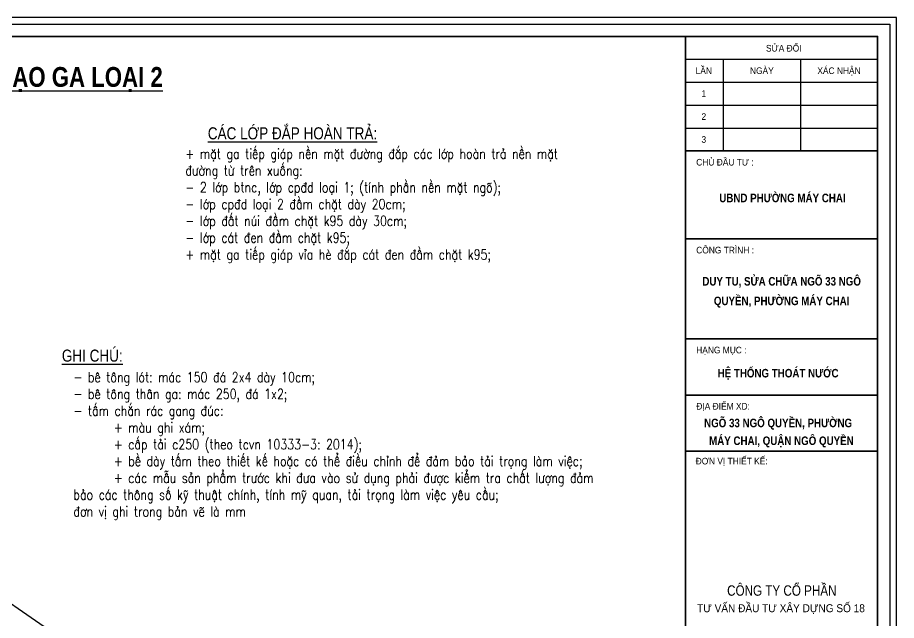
# Model space of a CAD drawing. Header units: inches. Extents: x 144032 to 217447, y 5454 to 57833.
# Drawn here: x 172647 to 177006, y 39704 to 42696 of the extents above; entities that cross this region are included whole.
import ezdxf
from ezdxf.enums import TextEntityAlignment as Align

# ---------------------------------------------------------------- set-up
doc = ezdxf.new("R2010")
doc.units = ezdxf.units.IN
doc.header["$MEASUREMENT"] = 0
for name, color, linetype, lineweight in [('2 - Text2', 2, 'Continuous', 20), ('LC Text1', 3, 'Continuous', 20), ('LC Text2', 7, 'Continuous', 25), ('THEP', 1, 'Continuous', 35)]:
    doc.layers.add(name, color=color, linetype=linetype, lineweight=lineweight)
for name, color, linetype in [('BT7-THAY', 7, 'Continuous'), ('ENTTNTHIETKE1', 2, 'Continuous'), ('KHUNGTEN', 5, 'Continuous'), ('T.bao', 6, 'Continuous'), ('TXT', 5, 'Continuous')]:
    doc.layers.add(name, color=color, linetype=linetype)
doc.layers.add('KCS_Plotter', color=11, linetype='Continuous', plot=False)
doc.styles.add('EG 1', font='')
doc.styles.add('LC 3', font='vnsimli.shx', dxfattribs={"width": 0.75})
doc.styles.add('LC3', font='', dxfattribs={"width": 0.8})
doc.styles.add('T2', font='', dxfattribs={"width": 0.8})
doc.styles.add('VnAvantH-B', font='')
doc.styles.get('EG 1').set_extended_font_data('.VnAvantH', bold=True)
doc.styles.get('LC3').set_extended_font_data('.VnArialH', bold=True)
doc.styles.get('T2').set_extended_font_data('.VnArialH')
doc.styles.get('VnAvantH-B').set_extended_font_data('.VnAvantH', bold=True)

# ---------------------------------------------------------------- blocks, each defined once
blk = doc.blocks.new('TIEUDE1')
at = {"layer": '2 - Text2', "color": 7, "style": 'EG 1'}
blk.add_attdef('TIªU§Ò', text='', height=5, dxfattribs=at).set_placement((0, 0), align=Align.BOTTOM_CENTER)
blk.add_attdef('TL', text='', height=3, dxfattribs=at).set_placement((0, -2), align=Align.TOP_CENTER)
blk = doc.blocks.new('khung vpn')
at = {"layer": 'Defpoints'}
for p, q in [((52556.46, -4195.446), (52498.758, -4195.446)), ((52556.46, -4235.276), (52556.46, -4195.446))]:
    blk.add_line(p, q, dxfattribs=at)
at = {"layer": 'KHUNGTEN'}
blk.add_lwpolyline([(52556.243, -4234.885), (52502.048, -4234.885), (52502.048, -4195.662), (52556.243, -4195.662)], close=True, dxfattribs=at)
at = {"layer": 'T.bao'}
for p, q in [((52549.443, -4196.835), (52555.832, -4196.835)), ((52550.703, -4196.835), (52550.703, -4199.885)), ((52553.267, -4196.835), (52553.267, -4199.885)), ((52549.443, -4197.598), (52555.832, -4197.598)), ((52549.443, -4198.36), (52555.832, -4198.36)), ((52549.443, -4199.123), (52555.832, -4199.123))]:
    blk.add_line(p, q, dxfattribs=at)
at = {"layer": 'THEP'}
for p, q in [((52549.443, -4199.885), (52555.832, -4199.885)), ((52549.443, -4202.81), (52555.832, -4202.81)), ((52549.443, -4206.138), (52555.832, -4206.138)), ((52549.443, -4208.009), (52555.832, -4208.009)), ((52549.443, -4209.881), (52555.832, -4209.881))]:
    blk.add_line(p, q, dxfattribs=at)
for points in [[(52555.832, -4234.474), (52502.459, -4234.474), (52502.459, -4196.073), (52555.832, -4196.073)], [(52555.832, -4196.073), (52555.832, -4234.474), (52549.443, -4234.474), (52549.443, -4196.073)]]:
    blk.add_lwpolyline(points, close=True, dxfattribs=at)
at = {"layer": 'TXT', "linetype": 'Continuous'}
blk.add_line((52555.832, -4196.073), (52555.832, -4234.474), dxfattribs=at)
at = {"layer": 'BT7-THAY', "linetype": 'ByBlock', "style": 'VnAvantH-B', "width": 0.85}
for s, p in [('ubnd ph\xadêng m¸y chai', (52552.67, -4201.592)), ('hÖ thèng tho¸t n\xadíc', (52552.525, -4207.424)), ('ngâ 33 ng« quyÒn, PH¦êNG', (52552.525, -4209.082)), ('m¸y chai, quËn ng« quyÒn', (52552.634, -4209.673))]:
    blk.add_text(s, height=0.28512, dxfattribs=at).set_placement(p, align=Align.CENTER)
at = {"layer": 'BT7-THAY', "insert": (52552.643, -4204.081), "char_height": 0.28512, "width": 6.5241, "attachment_point": 2, "line_spacing_factor": 1.372151, "style": 'VnAvantH-B'}
blk.add_mtext('{\\W0.85;duy tu, söa ch÷a NGâ 33 ng« quyÒn, PH¦êNG m¸y chai}', dxfattribs=at)
at = {"layer": 'TXT', "linetype": 'Continuous', "style": 'T2'}
for s, height, width, p in [('söa ®æi', 0.2218, 0.9, (52552.713, -4196.577)), ('lÇn', 0.2218, 0.9, (52550.054, -4197.326)), ('ngµy', 0.2218, 0.9, (52551.985, -4197.326)), ('x¸c nhËn', 0.2218, 0.9, (52554.55, -4197.326)), ('1', 0.222, 0.9, (52550.054, -4198.089)), ('2', 0.222, 0.9, (52550.054, -4198.851)), ('3', 0.222, 0.9, (52550.054, -4199.614)), ('c«ng ty cæ phÇn', 0.34658, 0.8, (52552.648, -4214.689))]:
    blk.add_text(s, height=height, dxfattribs=dict(at, width=width)).set_placement(p, align=Align.CENTER)
at = {"layer": 'TXT', "linetype": 'Continuous', "style": 'T2', "width": 0.9}
for s, height, p in [('chñ ®Çu t\xad :', 0.22181, (52549.802, -4200.371)), ('c«ng tr×nh :', 0.22181, (52549.802, -4203.296)), ('h¹ng môc :', 0.2218, (52549.802, -4206.623)), ('®Þa ®iÓm xd:', 0.22181, (52549.806, -4208.494)), ('®¬n vÞ thiÕt kÕ:', 0.22181, (52549.785, -4210.32))]:
    blk.add_text(s, height=height, dxfattribs=at).set_placement(p)
blk.add_text('t\xad vÊn ®Çu t\xad x©y dùng sè 18', height=0.26617, dxfattribs=at).set_placement((52552.621, -4215.094), align=Align.MIDDLE)

msp = doc.modelspace()

# ---------------------------------------------------------------- linework, layer by layer
at = {"layer": 'KCS_Plotter'}
msp.add_line((168400.5, 42696.3), (177005.9, 36756.1), dxfattribs=at)

# ---------------------------------------------------------------- block references
at = {"layer": 'ENTTNTHIETKE1', "color": 6, "xscale": 149.1374645994381, "yscale": 149.1374645994381, "zscale": 149.1374645994381}
msp.add_blockref('khung vpn', (-7661131.2, 668394.4), dxfattribs=at)
at = {"layer": 'LC Text2'}
ref = msp.add_blockref('TIEUDE1', (172581.6, 42322.9, 0), dxfattribs=dict(at, xscale=20.00062016392256, yscale=20.00062016392256, zscale=20.00062016392256, rotation=359.999216292062))
ref.add_attrib('TIªU§Ò', '%%Uchi tiÕt cÊu t¹o ga lo¹i 2', dxfattribs={"color": 7, "height": 98.491, "rotation": 359.9992, "style": 'LC3', "width": 0.8}).set_placement((172581.6, 42322.9), align=Align.BOTTOM_CENTER)

# ---------------------------------------------------------------- texts
at = {"layer": 'LC Text1', "color": 3, "attachment_point": 1, "rotation": 359.9992, "style": 'LC 3'}
for s, insert, char_height, width in [('{\\W0.8;+ mÆt ga tiÕp gi¸p nÒn mÆt ®\xadêng ®¾p c¸c líp hoµn tr¶ nÒn mÆt ®\xadêng tõ trªn xuèng:\\P- 2 líp btnc, líp cp®d lo¹i 1; (tÝnh phÇn nÒn mÆt ngâ);\\P- líp cp®d lo¹i 2 ®Çm chÆt dµy 20cm;\\P- líp ®Êt nói ®Çm chÆt k95 dµy 30cm;\\P- líp c¸t ®en ®Çm chÆt k95;\\P+ mÆt ga tiÕp gi¸p vØa hÌ ®¾p c¸t ®en ®Çm chÆt k95;}', (173479.5, 42045.5), 50.002, 2038.388), ('{\\W0.8;- bª t«ng lãt: m¸c 150 ®¸ 2x4 dµy 10cm;\\P- bª t«ng th©n ga: m¸c 250, ®¸ 1x2;\\P- tÊm ch¾n r¸c gang ®óc:\\P^I+ mµu ghi x¸m;\\P^I+ cÊp t¶i c250 (theo tcvn 10333-3: 2014);\\P^I+ bÒ dµy tÊm theo thiÕt kÕ hoÆc cã thÓ ®iÒu chØnh ®Ó ®¶m b¶o t¶i träng lµm viÖc;\\P^I+ c¸c mÉu s¶n phÈm tr\xadíc khi ®\xada vµo sö dông ph¶i ®\xadîc kiÓm tra chÊt l\xadîng ®¶m b¶o c¸c th«ng sè kü thuËt chÝnh, tÝnh mü quan, t¶i träng lµm viÖc yªu cÇu;\\P®¬n vÞ ghi trong b¶n vÏ lµ mm}', (172924.2, 40936.5), 50.0016, 2864.901)]:
    msp.add_mtext(s, dxfattribs=dict(at, insert=insert, char_height=char_height, width=width))
at = {"layer": 'LC Text2', "style": 'T2', "width": 0.8}
for s, p in [('%%Uc¸c líp ®¾p hoµn tr¶:', (173590.7, 42091.7)), ('%%Ughi chó:', (172867, 40988.2))]:
    msp.add_text(s, height=60.002, rotation=359.9992, dxfattribs=at).set_placement(p)

doc.saveas('drawing.dxf')
